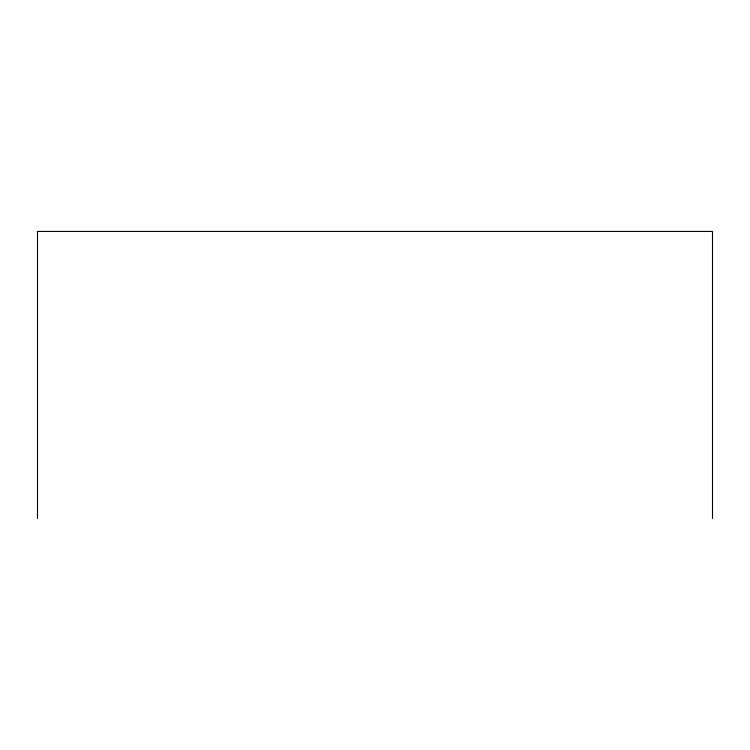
<?xml version="1.0" encoding="UTF-8"?>
<svg xmlns="http://www.w3.org/2000/svg" width="750" height="750" viewBox="0 0 750 750"><rect width="100%" height="100%" fill="white"/><g stroke="black" fill="none" stroke-linecap="round" stroke-linejoin="round"><path stroke-width="1.12" d="M712.5 518.55L712.5 231.45L37.5 231.45L37.5 518.55"/></g></svg>
